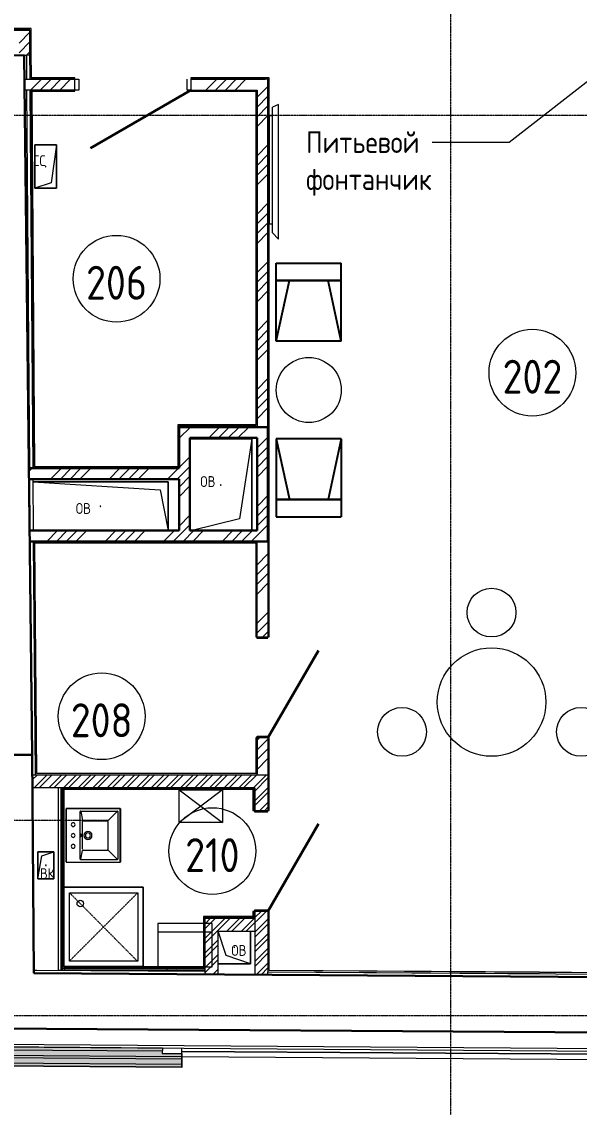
# Model space of a CAD drawing. Header units: millimetres. Extents: x -42533 to 645315, y 3457 to 82611.
# Drawn here: x 192234 to 197375, y 30644 to 40652 of the extents above; entities that cross this region are included whole.
import ezdxf

# ---------------------------------------------------------------- set-up
doc = ezdxf.new("R2010")
doc.units = ezdxf.units.MM
doc.linetypes.add('ADSK_Линия сетки', pattern=[25, 20, -2.5, 0, -2.5])
doc.linetypes.add('HIDDEN', pattern=[9.525, 6.35, -3.175])
for name, color, linetype, lineweight in [('Аннотация', 7, 'Continuous', 18), ('Двери', 7, 'Continuous', 9), ('Обобщенные модели', 7, 'Continuous', 18), ('Ограждение', 7, 'Continuous', 9), ('Оси', 253, 'Continuous', 9), ('Перекрытие', 7, 'Continuous', 18), ('Сантехника', 7, 'Continuous', 18), ('Стены внутренние', 7, 'Continuous', 18), ('Стены наружные', 7, 'Continuous', 18), ('Стены несущие', 7, 'Continuous', 30), ('Стены отделка', 7, 'Continuous', 30), ('Стены штриховка', 7, 'Continuous', 9), ('ТХ', 5, 'Continuous', 0), ('ШТРИХОВКА', 252, 'Continuous', 15)]:
    doc.layers.add(name, color=color, linetype=linetype, lineweight=lineweight)
doc.layers.add('Линии', color=7, linetype='Continuous', lineweight=9, true_color=0x00a600)
doc.layers.add('ЭОМ_Лотки рабочие', color=5, linetype='Continuous')
doc.styles.add('GOST Common', font='GOST_Common.ttf', dxfattribs={"width": 0.9, "height": 350})
doc.styles.add('GOST Common_4', font='GOST_Common.ttf', dxfattribs={"width": 0.9, "height": 200})
doc.styles.add('GOST Common_5', font='GOST_Common.ttf', dxfattribs={"width": 0.9, "height": 200})
pattern_1 = [(45, (686.36, 338.7), (-269.4077, 269.4077), []), (45, (776.16, 338.7), (-269.4077, 269.4077), []), (45, (865.96, 338.7), (-269.4077, 269.4077), []), (45, (955.77, 338.7), (-269.4077, 269.4077), [])]

# ---------------------------------------------------------------- blocks, each defined once
blk = doc.blocks.new('Тх 2 этаж')
at = {"color": 252, "true_color": 0x939598}
for p, q in [((50617, 4225), (50617, 4945)), ((50617, 4225), (50617, 4945)), ((50617, 4945), (51217, 4945)), ((51217, 4225), (51217, 4945)), ((50617, 4785), (51217, 4785)), ((51217, 4785), (50617, 4785)), ((50617, 4225), (50738, 4785)), ((50617, 4225), (50738, 4785)), ((51217, 4225), (51095, 4785)), ((51217, 4225), (51095, 4785)), ((51217, 4225), (50617, 4225)), ((51217, 4225), (50617, 4225)), ((50617, 3325), (50617, 2605)), ((50617, 3325), (50617, 2605)), ((51217, 3325), (50617, 3325)), ((51217, 3325), (50617, 3325)), ((50617, 3325), (50738, 2765)), ((50617, 3325), (50738, 2765)), ((51217, 3325), (51095, 2765)), ((51217, 3325), (51095, 2765)), ((51217, 3325), (51217, 2605)), ((50617, 2765), (51217, 2765)), ((51217, 2765), (50617, 2765)), ((50617, 2605), (51217, 2605))]:
    blk.add_line(p, q, dxfattribs=at)
at = {"layer": 'ТХ', "color": 252, "true_color": 0x939598}
for p, q in [((50583, 6303), (50553, 6303)), ((50553, 6303), (50553, 5303)), ((50583, 5303), (50553, 5303))]:
    blk.add_line(p, q, dxfattribs=at)
at = {"layer": 'ТХ', "color": 8}
for points in [[(50639, 5166), (50639, 6406), (50583, 6383)], [(50639, 5166), (50583, 5223), (50583, 6383)]]:
    blk.add_lwpolyline(points, dxfattribs=at)
at = {"layer": 'ТХ', "color": 252, "true_color": 0x939598}
for points in [[(49723, 89), (50123, 89), (50123, -211), (49723, -211)], [(50026, -1142), (49526, -1142), (49526, -1542), (50026, -1542)]]:
    blk.add_lwpolyline(points, close=True, dxfattribs=at)
for points in [[(49723, 89), (50123, -211)], [(50123, 89), (49723, -211)], [(50026, -1222), (49526, -1222)]]:
    blk.add_lwpolyline(points, dxfattribs=at)
at = {"layer": 'ТХ', "color": 252, "lineweight": 0, "true_color": 0x939598}
blk.add_circle((50917, 3775), 300, dxfattribs=at)
at = {"layer": 'ТХ', "color": 252, "true_color": 0x939598}
for centre, radius in [((52602, 1723), 225), ((52602, 898), 500), ((51777, 623), 225), ((53427, 623), 225)]:
    blk.add_circle(centre, radius, dxfattribs=at)
blk = doc.blocks.new('План 2 этажа')
at = {"lineweight": 9}
h = blk.add_hatch(dxfattribs=at)
h.set_pattern_fill('ANSI34', color=8, scale=20)
h.set_pattern_definition(pattern_1)
h.paths.add_polyline_path([(44851.357, 8633.7), (44751.357, 8633.7), (44751.357, 5758.7), (44851.357, 5758.7), (44851.357, 5765.757)])
h.paths.add_polyline_path([(44851.357, 8965.757), (44141.357, 8965.757), (44141.357, 8865.757), (44751.357, 8865.757), (44751.357, 8633.7), (44851.357, 8633.7)])
h.paths.add_polyline_path([(43071.357, 8965.757), (42607.411, 8965.757), (42608.511, 8865.757), (43071.357, 8865.757)])
h.paths.add_polyline_path([(44839.469, 4703.7), (44851.357, 4703.7), (44851.357, 5758.7), (44751.357, 5758.7), (44751.357, 4703.7), (44826.357, 4703.7)])
h.paths.add_polyline_path([(38937.342, -5867.992), (39332.842, -5867.992), (39332.842, -5096.401), (38937.342, -5096.401)], flags=9)
h.paths.add_polyline_path([(487.342, -5523.806), (882.842, -5523.806), (882.842, -4752.215), (487.342, -4752.215)], flags=9)
h.paths.add_polyline_path([(3487.342, -5523.806), (3882.842, -5523.806), (3882.842, -4752.215), (3487.342, -4752.215)], flags=9)
h.paths.add_polyline_path([(7622.042, -5523.806), (8049.042, -5523.806), (8049.042, -4752.215), (7622.042, -4752.215)], flags=9)
h.paths.add_polyline_path([(10637.342, -5523.806), (11032.842, -5523.806), (11032.842, -4752.215), (10637.342, -4752.215)], flags=9)
h.paths.add_polyline_path([(18537.342, -5523.806), (18932.842, -5523.806), (18932.842, -4752.215), (18537.342, -4752.215)], flags=9)
h.paths.add_polyline_path([(31035.791, -5523.806), (31431.291, -5523.806), (31431.291, -4752.215), (31035.791, -4752.215)], flags=9)
h.paths.add_polyline_path([(42337.342, -5523.806), (42732.842, -5523.806), (42732.842, -4752.215), (42337.342, -4752.215)], flags=9)
h.paths.add_polyline_path([(49290.092, -5523.806), (49780.092, -5523.806), (49780.092, -4752.215), (49290.092, -4752.215)], flags=9)
h.paths.add_polyline_path([(-5981.158, -5523.806), (-5648.658, -5523.806), (-5648.658, -4752.215), (-5981.158, -4752.215)], flags=9)
h.paths.add_polyline_path([(55758.592, -5523.806), (56311.592, -5523.806), (56311.592, -4752.215), (55758.592, -4752.215)], flags=9)
h.paths.add_polyline_path([(-10042.694, -119.379), (-9584.194, -119.379), (-9584.194, 652.212), (-10042.694, 652.212)], flags=9)
h.paths.add_polyline_path([(-10026.944, 8180.621), (-9599.944, 8180.621), (-9599.944, 8952.212), (-10026.944, 8952.212)], flags=9)
h.paths.add_polyline_path([(-10011.644, 12830.621), (-9616.144, 12830.621), (-9616.144, 13602.212), (-10011.644, 13602.212)], flags=9)
h.paths.add_polyline_path([(-10042.694, 20130.621), (-9584.194, 20130.621), (-9584.194, 20902.212), (-10042.694, 20902.212)], flags=9)
h.paths.add_polyline_path([(-10011.644, 36430.621), (-9616.144, 36430.621), (-9616.144, 37202.212), (-10011.644, 37202.212)], flags=9)
h.paths.add_polyline_path([(-10058.894, 42930.621), (-9568.894, 42930.621), (-9568.894, 43702.212), (-10058.894, 43702.212)], flags=9)
h.paths.add_polyline_path([(-10026.944, 1680.621), (-9599.944, 1680.621), (-9599.944, 2452.212), (-10026.944, 2452.212)], flags=9)
h.paths.add_polyline_path([(46258.592, -5523.806), (46811.592, -5523.806), (46811.592, -4752.215), (46258.592, -4752.215)], flags=9)
h = blk.add_hatch()
h.set_pattern_fill('ANSI34', color=8, scale=20)
h.set_pattern_definition(pattern_1)
h.paths.add_polyline_path([(42535.923, 9422.044), (40744.488, 9422.044), (40744.488, 9066.342), (40844.488, 9066.342), (40844.488, 9322.044), (42535.923, 9322.044)])
h.paths.add_polyline_path([(42656.93, 9422.044), (42535.923, 9422.044), (42535.923, 9322.044), (42556.93, 9322.044), (42556.93, 9186.463), (42656.93, 9187.442)])
h = blk.add_hatch(dxfattribs=at)
h.set_pattern_fill('ANSI34', color=8, scale=20)
h.set_pattern_definition(pattern_1)
h.paths.add_polyline_path([(44031.357, 5658.7), (44751.357, 5658.7), (44751.357, 5758.7), (44031.357, 5758.7)])
h = blk.add_hatch(dxfattribs=at)
h.set_pattern_fill('ANSI34', color=8, scale=20)
h.set_pattern_definition(pattern_1)
h.paths.add_polyline_path([(44031.357, 4803.7), (44131.357, 4803.7), (44131.357, 5658.7), (44031.357, 5658.7), (44031.357, 5279.079)])
h = blk.add_hatch(dxfattribs=at)
h.set_pattern_fill('ANSI34', color=8, scale=20)
h.set_pattern_definition(pattern_1)
h.paths.add_polyline_path([(44031.357, 5279.079), (44031.357, 5379.079), (42646.883, 5378.814), (42647.983, 5278.826), (43792.585, 5279.079)])
h = blk.add_hatch(dxfattribs=at)
h.set_pattern_fill('ANSI34', color=8, scale=20)
h.set_pattern_definition(pattern_1)
h.paths.add_polyline_path([(44751.357, 4703.7), (44751.357, 4803.7), (42653.212, 4803.63), (42654.312, 4703.7), (44726.357, 4703.7)])
h = blk.add_hatch()
h.set_pattern_fill('ANSI34', color=8, scale=20)
h.set_pattern_definition(pattern_1)
h.paths.add_polyline_path([(44851.357, 4703.7), (44751.36, 4703.7), (44751.36, 3823.7), (44851.357, 3823.7)])
h.paths.add_polyline_path([(44851.357, 2893.7), (44751.36, 2893.7), (44751.36, 2553.7), (44851.357, 2553.7)])
h = blk.add_hatch()
h.set_pattern_fill('ANSI32', color=8, scale=10)
h.set_pattern_definition([(45, (686.36, 338.7), (-67.35192, 67.35192), []), (45, (731.26, 338.7), (-67.35192, 67.35192), [])])
h.paths.add_polyline_path([(44731.357, 1230.774), (44271.357, 1230.774), (44271.357, 711.612), (44391.357, 710.772), (44391.357, 1110.774), (44731.357, 1110.774)])
h.paths.add_polyline_path([(44851.357, 1293.7), (44731.357, 1293.7), (44731.357, 1165.774), (44731.357, 708.391), (44851.357, 707.551), (44851.357, 737.552)])
h.paths.add_polyline_path([(44851.357, 2553.7), (42677.341, 2553.7), (42678.248, 2433.7), (44731.357, 2433.7), (44731.357, 2223.7), (44851.357, 2223.7)])
at = {"layer": 'Ограждение', "transparency": 33554432}
for points in [[(44055.838, -146.496), (44056.745, -16.903), (43877.172, -15.646), (43877.172, 33.356), (42015.285, 46.393), (41838.025, -130.967), (43877.172, -145.245)], [(43877.515, 33.353), (43877.172, 34.356), (43877.172, 33.356)], [(44055.836, -146.698), (44055.866, -142.529), (41841.963, -127.027), (41839.289, -131.177), (44027.095, -146.496)]]:
    blk.add_hatch(color=8, dxfattribs=at).paths.add_polyline_path(points)
at = {"layer": 'Стены внутренние', "lineweight": 9}
h = blk.add_hatch(dxfattribs=at)
h.set_pattern_fill('FP_6', color=8, style=0, pattern_type=2)
h.set_pattern_definition([(0, (686.36, 338.7), (406.4, 101.6), [33.528, -271.272, 33.528, -271.272, -1625.6]), (0, (686.36, 338.7), (406.4, 101.6), [-609.6, 33.528, -576.072, 33.528, -271.272, -711.2]), (0, (686.36, 338.7), (406.4, 101.6), [-1524, 33.528, -169.672, 33.528, -474.472]), (120, (838.76, 389.5), (-291.18818, 301.15272), [33.528, -271.272, 33.528, -271.272, -1625.6]), (120, (838.76, 389.5), (-291.18818, 301.15272), [-609.6, 33.528, -576.072, 33.528, -271.272, -711.2]), (120, (838.76, 389.5), (-291.18818, 301.15272), [-1524, 33.528, -169.672, 33.528, -474.472]), (240, (889.56, 592.7), (-115.21182, -402.75272), [33.528, -271.272, 33.528, -271.272, -1625.6]), (240, (889.56, 592.7), (-115.21182, -402.75272), [-609.6, 33.528, -576.072, 33.528, -271.272, -711.2]), (240, (889.56, 592.7), (-115.21182, -402.75272), [-1524, 33.528, -169.672, 33.528, -474.472])])
h.paths.add_polyline_path([(44271.357, 750.173), (44271.357, 765.173), (42971.357, 765.173), (42971.357, 750.173)])
at = {"layer": 'Аннотация', "color": 8}
for p, q in [((47969.391, 9077.839), (47073.771, 8381.044)), ((46819.449, 8381.044), (46363.794, 8381.044)), ((47073.771, 8381.044), (46819.449, 8381.044))]:
    blk.add_line(p, q, dxfattribs=at)
at = {"layer": 'Двери', "color": 8, "lineweight": 30}
for p, q in [((44141.357, 8865.757), (43214.71, 8330.757)), ((44851.357, 2893.7), (45316.357, 3699.103)), ((44851.357, 1293.7), (45316.357, 2099.103))]:
    blk.add_line(p, q, dxfattribs=at)
at = {"layer": 'Линии', "color": 8}
for centre in [(43454.941, 7125.962), (47289.297, 6259.575), (43318.085, 3092.179), (44338.639, 1848.866)]:
    blk.add_circle(centre, 400, dxfattribs=at)
at = {"layer": 'Обобщенные модели', "color": 8}
for p, q in [((42701.357, 7961.44), (42701.357, 8361.44)), ((42701.357, 8361.44), (42901.357, 8361.44)), ((42901.357, 8361.44), (42701.357, 8361.44)), ((42701.357, 8361.44), (42701.357, 7961.44)), ((42901.357, 8361.44), (42851.357, 8011.44)), ((42901.357, 8361.44), (42901.357, 7961.44)), ((42901.357, 7961.44), (42901.357, 8361.44)), ((42851.357, 8011.44), (42701.357, 7961.44)), ((42901.357, 7961.44), (42701.357, 7961.44)), ((42701.357, 7961.44), (42901.357, 7961.44)), ((44131.357, 5648.7), (44701.357, 5648.7)), ((44701.357, 5648.7), (44131.357, 5648.7)), ((44701.357, 5648.7), (44587.357, 4912.7)), ((44701.357, 5648.7), (44701.357, 4803.7)), ((44701.357, 4803.7), (44701.357, 5648.7)), ((42686.793, 5253.7), (43931.357, 5253.7)), ((43931.357, 5253.7), (42686.793, 5253.7)), ((42686.796, 5253.352), (43856.357, 5178.7)), ((43931.357, 5253.7), (43931.357, 4803.7)), ((43931.357, 4803.7), (43931.357, 5253.7)), ((43856.357, 5178.7), (43931.357, 4803.7)), ((44587.357, 4912.7), (44151.357, 4803.7)), ((42728.039, 1593.565), (42728.039, 1843.565)), ((42728.039, 1843.565), (42878.039, 1843.565)), ((42878.039, 1843.565), (42728.039, 1843.565)), ((42728.039, 1843.565), (42728.039, 1593.565)), ((42728.039, 1593.565), (42765.539, 1806.065)), ((42765.539, 1806.065), (42878.039, 1843.565)), ((42878.039, 1843.565), (42878.039, 1593.565)), ((42878.039, 1593.565), (42878.039, 1843.565)), ((42878.039, 1593.565), (42728.039, 1593.565)), ((42728.039, 1593.565), (42878.039, 1593.565)), ((44466.357, 885.774), (44391.357, 1110.774)), ((44691.357, 1110.774), (44691.357, 810.774)), ((44691.357, 810.774), (44691.357, 1110.774)), ((44691.357, 810.774), (44391.357, 810.774)), ((44391.357, 810.774), (44691.357, 810.774)), ((44691.357, 810.774), (44466.357, 885.774))]:
    blk.add_line(p, q, dxfattribs=at)
for centre, start, end in [((42801.357, 8161.44), 0, 180), ((42801.357, 8161.44), 120, 180), ((42801.357, 8161.44), 180, 0), ((42801.357, 8161.44), 240, 345), ((42801.357, 8161.44), 15, 90), ((44416.357, 5223.7), 0, 180), ((44416.357, 5223.7), 120, 180), ((44416.357, 5223.7), 180, 0), ((44416.357, 5223.7), 240, 345), ((44416.357, 5223.7), 15, 90), ((43306.357, 5028.7), 90, 270), ((43306.357, 5028.7), 105, 180), ((43306.357, 5028.7), 210, 270), ((43306.357, 5028.7), 270, 90), ((43306.357, 5028.7), 330, 75), ((42803.039, 1718.565), 0, 180), ((42803.039, 1718.565), 180, 0), ((42803.039, 1718.565), 60, 165), ((42803.039, 1718.565), 195, 270), ((42803.039, 1718.565), 300, 0), ((44541.357, 960.774), 90, 270), ((44541.357, 960.774), 150, 255), ((44541.357, 960.774), 270, 90), ((44541.357, 960.774), 30, 90), ((44541.357, 960.774), 285, 0)]:
    blk.add_arc(centre, 2.5, start, end, dxfattribs=at)
at = {"layer": 'Ограждение', "color": 8}
for p, q in [((43877.515, 33.353), (42015.285, 46.393)), ((43877.515, 33.353), (42015.285, 46.393)), ((44056.745, -16.903), (44055.838, -146.496)), ((44055.847, -145.223), (44056.745, -16.903)), ((44055.836, -146.698), (41837.825, -131.167)), ((44055.838, -146.496), (41838.025, -130.967)), ((44055.844, -145.544), (41838.97, -130.021)), ((44055.845, -145.416), (41839.097, -129.894)), ((44055.847, -145.223), (41839.289, -129.702)), ((44055.849, -144.946), (41839.563, -129.428)), ((44055.861, -143.197), (41841.299, -127.691)), ((44055.863, -142.855), (41841.639, -127.351)), ((44055.866, -142.529), (41841.963, -127.027)), ((44055.874, -141.314), (41843.169, -125.82)), ((44055.836, -146.698), (44055.844, -145.544)), ((44055.838, -146.496), (44055.847, -145.223)), ((44055.847, -145.223), (44055.838, -146.496)), ((44055.849, -144.946), (44055.845, -145.416)), ((44055.874, -141.314), (44055.847, -145.223)), ((44055.847, -145.223), (44055.866, -142.529)), ((44055.866, -142.529), (44055.847, -145.223)), ((44055.847, -145.223), (44055.866, -142.529)), ((44055.849, -144.946), (44055.861, -143.197)), ((44055.861, -143.197), (44055.849, -144.946)), ((44055.863, -142.855), (44055.861, -143.197)), ((44055.866, -142.529), (44055.874, -141.314))]:
    blk.add_line(p, q, dxfattribs=at)
at = {"layer": 'Оси', "color": 8, "linetype": 'ADSK_Линия сетки'}
for p, q in [((46535.923, -4690.674), (46535.923, 43330.545)), ((-9428.371, 8633.7), (56691.21, 8633.7)), ((-9428.371, 2133.7), (43381.868, 2133.7)), ((-9428.371, 333.7), (50898.627, 333.7))]:
    blk.add_line(p, q, dxfattribs=at)
at = {"layer": 'Перекрытие', "color": 8}
for p, q in [((43071.357, 8965.757), (43106.357, 8965.757)), ((43106.357, 8965.757), (43106.357, 8865.757)), ((44106.357, 8865.757), (44106.357, 8965.757)), ((43106.357, 8865.757), (43071.357, 8865.757)), ((44141.357, 8865.757), (44106.357, 8865.757)), ((42659.54, 4703.7), (42654.312, 4703.7)), ((44751.357, 3808.7), (44751.357, 3823.7)), ((44851.357, 3808.7), (44751.357, 3808.7)), ((44751.357, 2893.7), (44751.357, 2908.7)), ((44751.357, 2908.7), (44851.357, 2908.7))]:
    blk.add_line(p, q, dxfattribs=at)
for points in [[(44851.357, 2208.7), (44731.357, 2208.7), (44731.357, 2223.7)], [(44731.357, 1293.7), (44731.357, 1308.7), (44851.357, 1308.7)]]:
    blk.add_lwpolyline(points, dxfattribs=at)
at = {"layer": 'Сантехника', "color": 8}
for p, q in [((42991.357, 2241.189), (42991.357, 1746.21)), ((43486.357, 2241.189), (42991.357, 2241.189)), ((42991.357, 1749.21), (42991.357, 2238.189)), ((42996.357, 2243.189), (43486.357, 2243.189)), ((43121.357, 1774.21), (43121.357, 2213.189)), ((43126.357, 2218.189), (43461.357, 2218.189)), ((43126.357, 2213.189), (43142.389, 2133.171)), ((43461.357, 2213.189), (43379.487, 2131.319)), ((43466.357, 2213.189), (43466.357, 1774.21)), ((43489.357, 1749.21), (43489.357, 2238.189)), ((43491.357, 2238.189), (43491.357, 1749.21)), ((43141.406, 2119.722), (43141.406, 2123.189)), ((43141.406, 1869.594), (43141.406, 2119.722)), ((43146.406, 2128.189), (43371.358, 2128.189)), ((43376.358, 2123.189), (43376.358, 1863.189)), ((43126.357, 1774.21), (43141.835, 1853.881)), ((43146.406, 1858.189), (43371.358, 1858.189)), ((43461.357, 1774.21), (43379.053, 1856.515)), ((42991.357, 1746.21), (43486.357, 1746.21)), ((43486.357, 1744.21), (42996.357, 1744.21)), ((43461.357, 1769.21), (43126.357, 1769.21)), ((43701.357, 1515.774), (42971.357, 1515.774)), ((42971.357, 1515.774), (43701.357, 1515.774)), ((43701.357, 785.774), (43701.357, 1515.774)), ((43701.357, 1515.774), (43701.357, 785.774)), ((43021.357, 835.774), (43021.357, 1465.774)), ((43021.357, 1465.774), (43651.357, 1465.774)), ((43651.357, 1465.774), (43651.357, 835.774)), ((43651.357, 835.774), (43021.357, 835.774)), ((42971.357, 785.774), (43701.357, 785.774)), ((43701.357, 785.774), (42971.357, 785.774))]:
    blk.add_line(p, q, dxfattribs=at)
at = {"layer": 'Сантехника', "color": 8, "linetype": 'HIDDEN', "lineweight": 9}
for p, q in [((43021.357, 835.774), (43651.357, 1465.774)), ((43021.357, 1465.774), (43640.613, 841.12))]:
    blk.add_line(p, q, dxfattribs=at)
at = {"layer": 'Сантехника', "color": 8}
blk.add_circle((43121.357, 1365.774), 30, dxfattribs=at)
for centre, radius, start, end in [((42996.357, 2238.189), 5, 90, 180), ((43126.357, 2213.189), 5, 90, 180), ((43461.357, 2213.189), 5, 0, 90), ((43486.357, 2238.189), 5, 0, 90), ((43486.357, 2238.189), 3, 0, 90), ((43055.718, 2093.189), 17.5, 90, 270), ((43055.718, 2093.189), 17.5, 270, 90), ((43146.406, 2123.189), 5, 90, 180), ((43371.358, 2123.189), 5, 0, 90), ((43055.718, 1993.189), 17.5, 90, 270), ((43055.718, 1993.189), 17.5, 270, 90), ((43191.357, 1993.189), 37.5, 90, 270), ((43191.357, 1993.189), 23, 90, 270), ((43191.357, 1993.189), 37.5, 270, 90), ((43191.357, 1993.189), 23, 270, 90), ((43055.718, 1893.189), 17.5, 90, 270), ((43055.718, 1893.189), 17.5, 270, 90), ((43146.406, 1863.189), 5, 180, 270), ((43371.358, 1863.189), 5, 270, 0), ((42996.357, 1749.21), 5, 180, 270), ((43126.357, 1774.21), 5, 180, 270), ((43461.357, 1774.21), 5, 270, 0), ((43486.357, 1749.21), 3, 270, 0), ((43486.357, 1749.21), 5, 270, 0)]:
    blk.add_arc(centre, radius, start, end, dxfattribs=at)
for start_param, end_param in [(0, 3.141592654), (3.141592654, 6.283185307)]:
    blk.add_ellipse((43128.195, 1993.189), major_axis=(0, 12.5), ratio=0.247616924, start_param=start_param, end_param=end_param, dxfattribs=at)
at = {"layer": 'Стены наружные', "color": 8}
for p, q in [((43877.312, 4.354), (41986.502, 17.594)), ((48136.596, -25.47), (44057.305, 3.094)), ((44057.305, 3.094), (48136.596, -25.47)), ((44056.535, -46.902), (41916.875, -31.92)), ((41917.028, -51.92), (44056.395, -66.9)), ((44056.955, -66.904), (44056.605, -116.902)), ((44056.955, -16.904), (44056.745, -46.904)), ((48136.27, -75.469), (44056.745, -46.904)), ((44056.045, -116.899), (41867.402, -101.573))]:
    blk.add_line(p, q, dxfattribs=at)
at = {"layer": 'Стены несущие', "color": 8}
for p, q in [((42656.93, 9422.044), (40744.488, 9422.044)), ((42604.976, 9186.992), (42224.999, 9182.81)), ((42675.955, 2736.931), (42604.976, 9186.992)), ((44851.357, 5758.7), (44031.357, 5758.7)), ((44031.357, 5758.7), (44031.357, 5379.079)), ((44851.357, 4703.7), (44851.357, 5758.7)), ((44131.357, 5658.7), (44751.357, 5658.7)), ((44131.357, 4803.7), (44131.357, 5658.7)), ((44751.357, 5658.7), (44751.357, 4803.7)), ((42646.88, 5379.079), (44031.357, 5379.079)), ((42647.98, 5279.079), (44031.357, 5279.079)), ((44031.357, 5279.079), (44031.357, 4803.7)), ((44031.357, 4803.7), (42653.212, 4803.7)), ((44751.357, 4803.7), (44131.357, 4803.7)), ((44851.357, 4703.7), (42654.312, 4703.7)), ((42675.955, 2736.931), (41530.493, 2736.931)), ((42691.19, 722.677), (42675.955, 2736.931)), ((49480.699, 675.136), (42691.19, 722.677)), ((42185.006, 216.209), (49994.612, 161.525))]:
    blk.add_line(p, q, dxfattribs=at)
at = {"layer": 'Стены отделка', "color": 8, "lineweight": 9}
for p, q in [((42668.93, 9434.044), (40734.488, 9434.044)), ((42656.93, 9187.442), (42656.93, 9422.044)), ((42668.93, 9218.992), (42668.93, 9434.044)), ((42658.845, 8965.757), (42656.93, 9218.923)), ((42670.754, 8977.757), (42668.929, 9219.014)), ((42124.488, 9186.992), (42627.17, 9186.992)), ((42628.844, 8965.757), (42627.169, 9187.217)), ((43071.357, 8977.757), (42670.754, 8977.757)), ((43071.357, 8853.757), (43071.357, 8977.757)), ((44141.357, 8977.757), (44141.357, 8853.757)), ((44861.357, 8977.757), (44141.357, 8977.757)), ((44851.357, 8965.757), (44826.357, 8965.757)), ((44863.357, 3823.7), (44863.357, 8975.757)), ((42655.971, 5379.079), (42629.6, 8865.757)), ((42685.972, 5379.079), (42659.601, 8865.757)), ((42663.998, 8865.757), (42690.369, 5379.079)), ((42676.089, 8853.757), (43071.357, 8853.757)), ((42702.279, 5391.079), (42676.089, 8853.757)), ((44141.357, 8853.757), (44738.357, 8853.757)), ((44738.357, 8853.757), (44738.357, 5777.757)), ((44751.357, 8865.757), (44751.357, 5758.7)), ((44019.357, 5775.757), (44019.357, 5391.079)), ((44738.357, 5777.757), (44021.357, 5777.757)), ((44031.357, 5758.7), (44031.357, 5765.757)), ((44031.357, 5765.757), (44751.357, 5765.757)), ((44851.357, 5765.757), (44851.357, 5758.7)), ((44019.357, 5391.079), (42702.279, 5391.079)), ((42660.323, 4803.7), (42656.728, 5279.079)), ((42690.324, 4803.7), (42686.728, 5279.079)), ((42690.964, 752.483), (42661.079, 4703.7)), ((42707.342, 2553.7), (42691.08, 4703.7)), ((42719.251, 2565.7), (42703.171, 4691.7)), ((42703.171, 4691.7), (44739.36, 4691.7)), ((44739.36, 4691.7), (44739.36, 3823.7)), ((44739.36, 3823.7), (44863.357, 3823.7)), ((44863.357, 2893.7), (44739.36, 2893.7)), ((44739.36, 2893.7), (44739.36, 2565.7)), ((44863.357, 2223.7), (44863.357, 2893.7)), ((42677.341, 2553.7), (44851.357, 2553.7)), ((44739.36, 2565.7), (42719.251, 2565.7)), ((44731.357, 2433.7), (42678.286, 2433.7)), ((42916.357, 2433.7), (42916.357, 751.101)), ((42956.357, 751.101), (42956.357, 2433.7)), ((42971.357, 2418.7), (44722.357, 2418.7)), ((42971.357, 783.173), (42971.357, 2418.7)), ((44712.357, 2418.7), (44712.357, 2223.7)), ((44712.357, 2223.7), (44863.357, 2223.7)), ((44863.357, 1293.7), (44712.357, 1293.7)), ((44712.357, 1293.7), (44712.357, 1245.774)), ((44731.357, 1293.7), (44731.357, 1165.774)), ((44863.357, 749.468), (44863.357, 1293.7)), ((44391.357, 1110.774), (44731.357, 1110.774)), ((44391.357, 710.772), (44391.357, 1110.774)), ((44731.357, 1165.774), (44731.357, 708.601)), ((42690.964, 752.483), (42720.963, 752.71)), ((42691.4, 752.676), (42691.19, 722.677)), ((42691.4, 752.676), (44271.357, 741.613)), ((42916.357, 751.101), (42956.357, 751.101)), ((42956.357, 766.673), (42971.357, 766.673)), ((44271.357, 783.173), (42971.357, 783.173)), ((42971.357, 766.673), (42971.357, 750.173)), ((42971.357, 750.173), (44271.357, 750.173)), ((44851.357, 737.552), (47354.419, 720.025)), ((44851.357, 737.552), (49480.909, 705.135)), ((44851.357, 707.551), (44851.357, 737.552)), ((47354.503, 732.025), (44863.357, 749.468)), ((49480.38, 717.139), (47354.503, 732.025)), ((42016.278, 47.386), (50165.916, -9.679)), ((50145.762, 10.462), (42036.128, 67.247)), ((43877.522, 34.353), (43877.172, -15.646)), ((44057.165, -16.906), (44057.515, 33.093)), ((43877.172, -15.646), (44057.165, -16.906))]:
    blk.add_line(p, q, dxfattribs=at)
for points in [[(44712.357, 1245.774), (44256.357, 1245.774), (44256.357, 783.173)], [(44271.357, 711.612), (44271.357, 1230.774), (44731.357, 1230.774)]]:
    blk.add_lwpolyline(points, dxfattribs=at)
at = {"layer": 'Стены штриховка', "color": 8}
for p, q in [((42666.93, 9432.044), (40732.488, 9432.044)), ((42666.93, 9218.984), (42666.93, 9432.044)), ((42668.769, 8975.757), (42666.929, 9218.999)), ((42656.93, 9187.442), (42627.169, 9187.217)), ((42607.411, 8965.757), (43071.357, 8965.757)), ((43071.357, 8975.757), (42668.769, 8975.757)), ((44863.357, 8975.757), (44141.357, 8975.757)), ((44141.357, 8965.757), (44826.357, 8965.757)), ((44851.357, 5765.757), (44851.357, 8965.757)), ((44861.357, 3823.7), (44861.357, 8977.757)), ((44863.357, 8977.757), (44861.357, 8977.757)), ((44863.357, 8975.757), (44863.357, 8977.757)), ((43071.357, 8865.757), (42608.511, 8865.757)), ((42674.074, 8855.757), (43071.357, 8855.757)), ((42700.294, 5389.079), (42674.074, 8855.757)), ((44141.357, 8865.757), (44751.357, 8865.757)), ((44141.357, 8855.757), (44740.357, 8855.757)), ((44740.357, 8855.757), (44740.357, 5775.757)), ((44021.357, 5777.757), (44019.357, 5777.757)), ((44019.357, 5777.757), (44019.357, 5775.757)), ((44740.357, 5775.757), (44019.357, 5775.757)), ((44021.357, 5777.757), (44021.357, 5389.079)), ((44021.357, 5389.079), (42700.294, 5389.079)), ((42717.266, 2563.7), (42701.156, 4693.7)), ((42701.156, 4693.7), (44741.36, 4693.7)), ((44741.36, 4693.7), (44741.36, 3823.7)), ((44751.357, 3823.7), (44751.357, 4703.7)), ((44751.36, 3823.7), (44751.36, 4691.7)), ((44851.357, 4703.7), (44851.357, 3823.7)), ((44741.36, 2893.7), (44741.36, 2563.7)), ((44751.357, 2893.7), (44751.357, 2562.697)), ((44751.36, 2553.7), (44751.36, 2893.7)), ((44851.357, 2893.7), (44851.357, 2223.7)), ((44861.357, 2223.7), (44861.357, 2893.7)), ((44741.36, 2563.7), (42717.266, 2563.7)), ((42943.357, 751.101), (42943.357, 2433.7)), ((42962.357, 2427.7), (44722.357, 2427.7)), ((42962.357, 766.673), (42962.357, 2427.7)), ((44722.357, 2433.7), (44722.357, 2223.7)), ((44731.357, 2433.7), (44731.357, 2223.7)), ((44722.357, 1293.7), (44722.357, 1230.774)), ((44851.357, 1293.7), (44851.357, 737.552)), ((44861.357, 747.482), (44861.357, 1293.7)), ((44271.357, 774.173), (42971.357, 774.173)), ((42971.357, 774.173), (42971.357, 766.673)), ((44271.357, 765.173), (42971.357, 765.173)), ((47354.489, 730.025), (44861.357, 747.482)), ((49480.395, 715.139), (47354.489, 730.025))]:
    blk.add_line(p, q, dxfattribs=at)
blk.add_lwpolyline([(44722.357, 1236.774), (44265.357, 1236.774), (44265.357, 783.173)], dxfattribs=at)
at = {"layer": 'ЭОМ_Лотки рабочие'}
blk.add_blockref('Тх 2 этаж', (-5689.424, 2325.176), dxfattribs=at)
at = {"layer": 'Аннотация', "color": 8, "attachment_point": 1, "line_spacing_factor": 1.022766}
for s, insert, char_height, width, style in [('\\pxt1.8,3.6,5.4,7.2,9,10.8,12.6,14.4,16.2,18,19.8,21.6,23.4,25.2,27,28.8,30.6,32.4,34.2,36,37.8,39.6,41.4,43.2,45,46.8,48.6,50.4,52.2,54,55.8,57.6;{Питьевой фонтанчик}', (45202.935, 8485.167), 200, 1619.1, 'GOST Common_4'), ('\\pxt3.6,7.2,10.8,14.4,18,21.6,25.2,28.8,32.4,36,39.6,43.2,46.8,50.4,54,57.6,61.2,64.8,68.4,72,75.6,79.2,82.8,86.4,90,93.6,97.2,100.8,104.4,108,111.6,115.2;{СС}', (42686.896, 8264.454), 100, 138.168, 'GOST Common_5'), ('\\pxt3.6,7.2,10.8,14.4,18,21.6,25.2,28.8,32.4,36,39.6,43.2,46.8,50.4,54,57.6,61.2,64.8,68.4,72,75.6,79.2,82.8,86.4,90,93.6,97.2,100.8,104.4,108,111.6,115.2;{ОВ}', (44227.062, 5306.078), 100, 156.348, 'GOST Common_5'), ('\\pxt3.6,7.2,10.8,14.4,18,21.6,25.2,28.8,32.4,36,39.6,43.2,46.8,50.4,54,57.6,61.2,64.8,68.4,72,75.6,79.2,82.8,86.4,90,93.6,97.2,100.8,104.4,108,111.6,115.2;{ОВ}', (43079.813, 5057.904), 100, 156.348, 'GOST Common_5'), ('\\pxt3.6,7.2,10.8,14.4,18,21.6,25.2,28.8,32.4,36,39.6,43.2,46.8,50.4,54,57.6,61.2,64.8,68.4,72,75.6,79.2,82.8,86.4,90,93.6,97.2,100.8,104.4,108,111.6,115.2;{ВК}', (42748.091, 1691.561), 100, 156.348, 'GOST Common_5'), ('\\pxt3.6,7.2,10.8,14.4,18,21.6,25.2,28.8,32.4,36,39.6,43.2,46.8,50.4,54,57.6,61.2,64.8,68.4,72,75.6,79.2,82.8,86.4,90,93.6,97.2,100.8,104.4,108,111.6,115.2;{ОВ}', (44513.526, 983.295), 100, 156.348, 'GOST Common_5')]:
    blk.add_mtext(s, dxfattribs=dict(at, insert=insert, char_height=char_height, width=width, style=style))
at = {"layer": 'Аннотация', "color": 8, "lineweight": 9, "char_height": 312.5, "width": 520.21112, "attachment_point": 5, "line_spacing_factor": 1.022766, "style": 'GOST Common'}
for s, insert in [('206', (43454.941, 7089.014)), ('202', (47289.297, 6222.627)), ('208', (43318.085, 3055.23)), ('210', (44338.639, 1811.918))]:
    blk.add_mtext(s, dxfattribs=dict(at, insert=insert))

msp = doc.modelspace()

# ---------------------------------------------------------------- block references
at = {"layer": 'ШТРИХОВКА'}
msp.add_blockref('План 2 этажа', (149653.4, 31156.8), dxfattribs=at)

doc.saveas('drawing.dxf')
